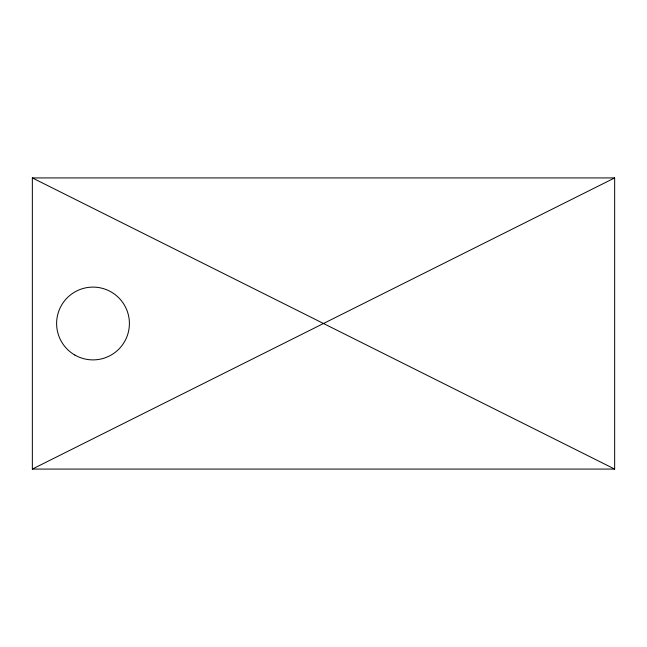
<?xml version="1.0" encoding="UTF-8"?>
<svg xmlns="http://www.w3.org/2000/svg" width="647" height="647" viewBox="0 0 647 647"><rect width="100%" height="100%" fill="white"/><g stroke="black" fill="none" stroke-linecap="round" stroke-linejoin="round"><path stroke-width="0.97" d="M32.35 469.075L614.65 177.925L614.65 469.075L32.35 469.075L32.35 177.925L614.65 177.925M32.35 177.925L614.65 469.075M74.809 355.017A36.394 36.394 0 0 0 129.4 323.5A36.394 36.394 0 0 0 74.809 291.983A36.394 36.394 0 0 0 74.809 355.017"/></g></svg>
